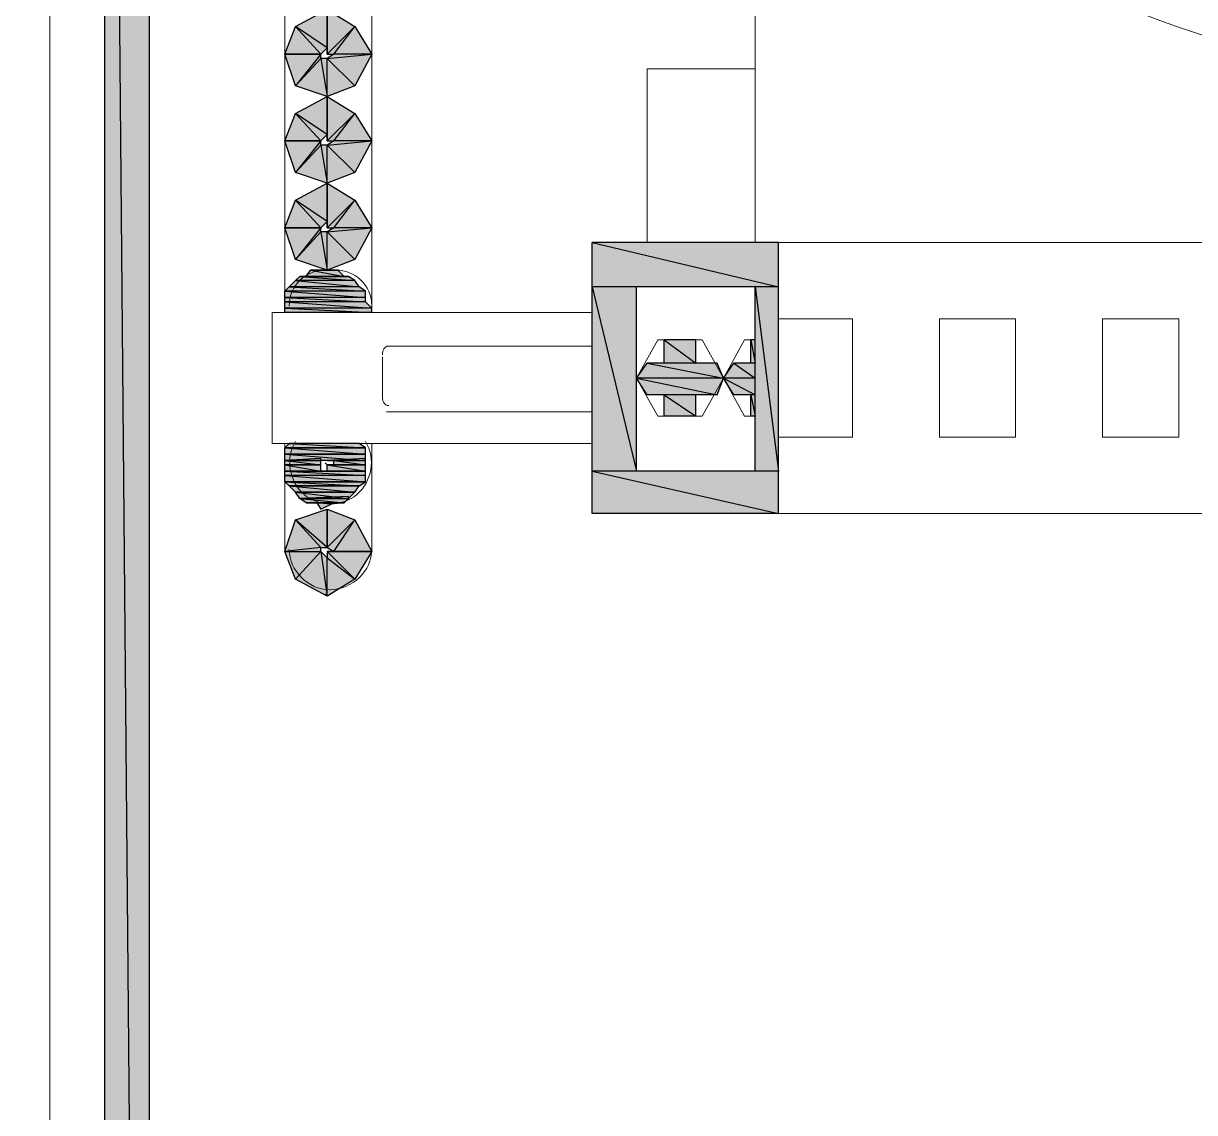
# Model space of a CAD drawing. Header units: millimetres. Extents: x 40 to 176, y -32 to 59.
# Drawn here: x 108.191 to 108.963, y -4.498 to -3.779 of the extents above; entities that cross this region are included whole.
import ezdxf

# ---------------------------------------------------------------- set-up
doc = ezdxf.new("R2010")
doc.units = ezdxf.units.MM
doc.layers.add('15 - Quadro de medição', color=6, linetype='Continuous')

msp = doc.modelspace()

# ---------------------------------------------------------------- hatches: boundary and pattern name
at = {"layer": '15 - Quadro de medição', "true_color": 0x000007}
h = msp.add_hatch(color=7, dxfattribs=at)
h.paths.add_polyline_path([(108.27389, -2.68359), (108.24455, -2.68359), (108.27389, -6.02603)])
h.paths.add_polyline_path([(108.24455, -2.68359), (108.27389, -6.02603), (108.24455, -6.02603)])
h = msp.add_hatch(color=7, dxfattribs=at)
h.paths.add_polyline_path([(108.27389, -2.68359), (108.24455, -2.68359), (108.27389, -6.02603)])
h.paths.add_polyline_path([(108.24455, -2.68359), (108.27389, -6.02603), (108.24455, -6.02603)])
h = msp.add_hatch(color=7, dxfattribs=at)
h.paths.add_polyline_path([(108.42055, -3.7996), (108.3954, -3.7996), (108.40937, -3.78144)])
h.paths.add_polyline_path([(108.3954, -3.7996), (108.40937, -3.78144), (108.39121, -3.7996)])
h.paths.add_polyline_path([(108.40937, -3.78144), (108.39121, -3.7996), (108.39121, -3.77026)])
h.paths.add_polyline_path([(108.39121, -3.7996), (108.39121, -3.77026), (108.39121, -3.79541)])
h.paths.add_polyline_path([(108.39121, -3.77026), (108.39121, -3.79541), (108.37026, -3.78144)])
h.paths.add_polyline_path([(108.39121, -3.79541), (108.37026, -3.78144), (108.38702, -3.7996)])
h.paths.add_polyline_path([(108.37026, -3.78144), (108.38702, -3.7996), (108.36328, -3.7996)])
h = msp.add_hatch(color=7, dxfattribs=at)
h.paths.add_polyline_path([(108.36328, -3.7996), (108.38702, -3.7996), (108.37026, -3.82055)])
h.paths.add_polyline_path([(108.38702, -3.7996), (108.37026, -3.82055), (108.38702, -3.80239)])
h.paths.add_polyline_path([(108.37026, -3.82055), (108.38702, -3.80239), (108.39121, -3.82753)])
h.paths.add_polyline_path([(108.38702, -3.80239), (108.39121, -3.82753), (108.39121, -3.80239)])
h.paths.add_polyline_path([(108.39121, -3.82753), (108.39121, -3.80239), (108.40937, -3.82055)])
h = msp.add_hatch(color=7, dxfattribs=at)
h.paths.add_polyline_path([(108.40937, -3.82055), (108.39121, -3.80239), (108.42055, -3.7996)])
h.paths.add_polyline_path([(108.39121, -3.80239), (108.42055, -3.7996), (108.3954, -3.7996)])
h = msp.add_hatch(color=7, dxfattribs=at)
h.paths.add_polyline_path([(108.42055, -3.85686), (108.3954, -3.85686), (108.40937, -3.8387)])
h.paths.add_polyline_path([(108.3954, -3.85686), (108.40937, -3.8387), (108.39121, -3.85686)])
h.paths.add_polyline_path([(108.40937, -3.8387), (108.39121, -3.85686), (108.39121, -3.82753)])
h.paths.add_polyline_path([(108.39121, -3.85686), (108.39121, -3.82753), (108.39121, -3.85267)])
h.paths.add_polyline_path([(108.39121, -3.82753), (108.39121, -3.85267), (108.37026, -3.8387)])
h.paths.add_polyline_path([(108.39121, -3.85267), (108.37026, -3.8387), (108.38702, -3.85686)])
h.paths.add_polyline_path([(108.37026, -3.8387), (108.38702, -3.85686), (108.36328, -3.85686)])
h = msp.add_hatch(color=7, dxfattribs=at)
h.paths.add_polyline_path([(108.36328, -3.85686), (108.38702, -3.85686), (108.37026, -3.87781)])
h.paths.add_polyline_path([(108.38702, -3.85686), (108.37026, -3.87781), (108.38702, -3.85966)])
h.paths.add_polyline_path([(108.37026, -3.87781), (108.38702, -3.85966), (108.39121, -3.8848)])
h.paths.add_polyline_path([(108.38702, -3.85966), (108.39121, -3.8848), (108.39121, -3.85966)])
h.paths.add_polyline_path([(108.39121, -3.8848), (108.39121, -3.85966), (108.40937, -3.87781)])
h = msp.add_hatch(color=7, dxfattribs=at)
h.paths.add_polyline_path([(108.40937, -3.87781), (108.39121, -3.85966), (108.42055, -3.85686)])
h.paths.add_polyline_path([(108.39121, -3.85966), (108.42055, -3.85686), (108.3954, -3.85686)])
h = msp.add_hatch(color=7, dxfattribs=at)
h.paths.add_polyline_path([(108.42055, -3.91413), (108.3954, -3.91413), (108.40937, -3.89597)])
h.paths.add_polyline_path([(108.3954, -3.91413), (108.40937, -3.89597), (108.39121, -3.91413)])
h.paths.add_polyline_path([(108.40937, -3.89597), (108.39121, -3.91413), (108.39121, -3.8848)])
h.paths.add_polyline_path([(108.39121, -3.91413), (108.39121, -3.8848), (108.39121, -3.90994)])
h.paths.add_polyline_path([(108.39121, -3.8848), (108.39121, -3.90994), (108.37026, -3.89597)])
h.paths.add_polyline_path([(108.39121, -3.90994), (108.37026, -3.89597), (108.38702, -3.91413)])
h.paths.add_polyline_path([(108.37026, -3.89597), (108.38702, -3.91413), (108.36328, -3.91413)])
h = msp.add_hatch(color=7, dxfattribs=at)
h.paths.add_polyline_path([(108.36328, -3.91413), (108.38702, -3.91413), (108.37026, -3.93508)])
h.paths.add_polyline_path([(108.38702, -3.91413), (108.37026, -3.93508), (108.38702, -3.91692)])
h.paths.add_polyline_path([(108.37026, -3.93508), (108.38702, -3.91692), (108.39121, -3.94206)])
h.paths.add_polyline_path([(108.38702, -3.91692), (108.39121, -3.94206), (108.39121, -3.91692)])
h.paths.add_polyline_path([(108.39121, -3.94206), (108.39121, -3.91692), (108.40937, -3.93508)])
h = msp.add_hatch(color=7, dxfattribs=at)
h.paths.add_polyline_path([(108.40937, -3.93508), (108.39121, -3.91692), (108.42055, -3.91413)])
h.paths.add_polyline_path([(108.39121, -3.91692), (108.42055, -3.91413), (108.3954, -3.91413)])
h = msp.add_hatch(color=7, dxfattribs=at)
h.paths.add_polyline_path([(108.68872, -3.92391), (108.56581, -3.92391), (108.68872, -3.95324)])
h.paths.add_polyline_path([(108.56581, -3.92391), (108.68872, -3.95324), (108.56581, -3.95324)])
h = msp.add_hatch(color=7, dxfattribs=at)
h.paths.add_polyline_path([(108.40518, -3.94626), (108.37306, -3.94626), (108.40937, -3.94905)])
h.paths.add_polyline_path([(108.37306, -3.94626), (108.40937, -3.94905), (108.37026, -3.94905)])
h = msp.add_hatch(color=7, dxfattribs=at)
h.paths.add_polyline_path([(108.3982, -3.94206), (108.38004, -3.94206), (108.40239, -3.94626)])
h.paths.add_polyline_path([(108.38004, -3.94206), (108.40239, -3.94626), (108.37725, -3.94626)])
h = msp.add_hatch(color=7, dxfattribs=at)
h.paths.add_polyline_path([(108.41217, -3.95324), (108.36607, -3.95324), (108.41636, -3.95603)])
h.paths.add_polyline_path([(108.36607, -3.95324), (108.41636, -3.95603), (108.36328, -3.95603)])
h = msp.add_hatch(color=7, dxfattribs=at)
h.paths.add_polyline_path([(108.40937, -3.94905), (108.37026, -3.94905), (108.41217, -3.95324)])
h.paths.add_polyline_path([(108.37026, -3.94905), (108.41217, -3.95324), (108.36607, -3.95324)])
h = msp.add_hatch(color=7, dxfattribs=at)
h.paths.add_polyline_path([(108.59514, -3.95324), (108.56581, -3.95324), (108.59514, -4.07476)])
h.paths.add_polyline_path([(108.56581, -3.95324), (108.59514, -4.07476), (108.56581, -4.07476)])
h = msp.add_hatch(color=7, dxfattribs=at)
h.paths.add_polyline_path([(108.68872, -3.95324), (108.67336, -3.95324), (108.68872, -4.07476)])
h.paths.add_polyline_path([(108.67336, -3.95324), (108.68872, -4.07476), (108.67336, -4.07476)])
h = msp.add_hatch(color=7, dxfattribs=at)
h.paths.add_polyline_path([(108.41636, -3.95603), (108.36328, -3.95603), (108.41636, -3.96022)])
h.paths.add_polyline_path([(108.36328, -3.95603), (108.41636, -3.96022), (108.36328, -3.96022)])
h = msp.add_hatch(color=7, dxfattribs=at)
h.paths.add_polyline_path([(108.41636, -3.96022), (108.36328, -3.96022), (108.41636, -3.96302)])
h.paths.add_polyline_path([(108.36328, -3.96022), (108.41636, -3.96302), (108.36328, -3.96302)])
h = msp.add_hatch(color=7, dxfattribs=at)
h.paths.add_polyline_path([(108.41636, -3.96302), (108.36328, -3.96302), (108.42055, -3.96721)])
h.paths.add_polyline_path([(108.36328, -3.96302), (108.42055, -3.96721), (108.36328, -3.96721)])
h = msp.add_hatch(color=7, dxfattribs=at)
h.paths.add_polyline_path([(108.42055, -3.96721), (108.36328, -3.96721), (108.42055, -3.97)])
h.paths.add_polyline_path([(108.36328, -3.96721), (108.42055, -3.97), (108.36328, -3.97)])
h = msp.add_hatch(color=7, dxfattribs=at)
h.paths.add_polyline_path([(108.63425, -3.98816), (108.6133, -3.98816), (108.63425, -4.00352)])
h.paths.add_polyline_path([(108.6133, -3.98816), (108.63425, -4.00352), (108.6133, -4.00352)])
h = msp.add_hatch(color=7, dxfattribs=at)
h.paths.add_polyline_path([(108.67336, -3.98816), (108.67057, -3.98816), (108.67336, -4.00352)])
h.paths.add_polyline_path([(108.67057, -3.98816), (108.67336, -4.00352), (108.67057, -4.00352)])
h = msp.add_hatch(color=7, dxfattribs=at)
h.paths.add_polyline_path([(108.64822, -4.00352), (108.60212, -4.00352), (108.65241, -4.0133)])
h.paths.add_polyline_path([(108.60212, -4.00352), (108.65241, -4.0133), (108.59514, -4.0133)])
h = msp.add_hatch(color=7, dxfattribs=at)
h.paths.add_polyline_path([(108.67336, -4.00352), (108.65939, -4.00352), (108.67336, -4.0133)])
h.paths.add_polyline_path([(108.65939, -4.00352), (108.67336, -4.0133), (108.65241, -4.0133)])
h = msp.add_hatch(color=7, dxfattribs=at)
h.paths.add_polyline_path([(108.65241, -4.0133), (108.59514, -4.0133), (108.64822, -4.02447)])
h.paths.add_polyline_path([(108.59514, -4.0133), (108.64822, -4.02447), (108.60212, -4.02447)])
h = msp.add_hatch(color=7, dxfattribs=at)
h.paths.add_polyline_path([(108.67336, -4.0133), (108.65241, -4.0133), (108.67336, -4.02447)])
h.paths.add_polyline_path([(108.65241, -4.0133), (108.67336, -4.02447), (108.65939, -4.02447)])
h = msp.add_hatch(color=7, dxfattribs=at)
h.paths.add_polyline_path([(108.63425, -4.02447), (108.6133, -4.02447), (108.63425, -4.03844)])
h.paths.add_polyline_path([(108.6133, -4.02447), (108.63425, -4.03844), (108.6133, -4.03844)])
h = msp.add_hatch(color=7, dxfattribs=at)
h.paths.add_polyline_path([(108.67336, -4.02447), (108.67057, -4.02447), (108.67336, -4.03844)])
h.paths.add_polyline_path([(108.67057, -4.02447), (108.67336, -4.03844), (108.67057, -4.03844)])
h = msp.add_hatch(color=7, dxfattribs=at)
h.paths.add_polyline_path([(108.41217, -4.0566), (108.36607, -4.0566), (108.41636, -4.05939)])
h.paths.add_polyline_path([(108.36607, -4.0566), (108.41636, -4.05939), (108.36328, -4.05939)])
h.paths.add_polyline_path([(108.41636, -4.05939), (108.36328, -4.05939)])
h.paths.add_polyline_path([(108.36328, -4.05939), (108.41636, -4.05939)])
h = msp.add_hatch(color=7, dxfattribs=at)
h.paths.add_polyline_path([(108.41636, -4.05939), (108.36328, -4.05939), (108.41636, -4.06358)])
h.paths.add_polyline_path([(108.36328, -4.05939), (108.41636, -4.06358), (108.36328, -4.06358)])
h.paths.add_polyline_path([(108.41636, -4.06358), (108.36328, -4.06358)])
h.paths.add_polyline_path([(108.36328, -4.06358), (108.41636, -4.06358)])
h = msp.add_hatch(color=7, dxfattribs=at)
h.paths.add_polyline_path([(108.41636, -4.06358), (108.36328, -4.06358), (108.41636, -4.06777)])
h.paths.add_polyline_path([(108.36328, -4.06358), (108.41636, -4.06777), (108.36328, -4.06777)])
h = msp.add_hatch(color=7, dxfattribs=at)
h.paths.add_polyline_path([(108.36328, -4.06777), (108.38702, -4.06777), (108.38702, -4.06638)])
h.paths.add_polyline_path([(108.38702, -4.06777), (108.38702, -4.06638), (108.36328, -4.06777)])
h = msp.add_hatch(color=7, dxfattribs=at)
h.paths.add_polyline_path([(108.36328, -4.06777), (108.38702, -4.06777), (108.38702, -4.06638)])
h.paths.add_polyline_path([(108.38702, -4.06777), (108.38702, -4.06638), (108.36328, -4.06777)])
h = msp.add_hatch(color=7, dxfattribs=at)
h.paths.add_polyline_path([(108.36328, -4.06777), (108.38702, -4.06777), (108.38702, -4.06638)])
h.paths.add_polyline_path([(108.38702, -4.06777), (108.38702, -4.06638), (108.36328, -4.06777)])
h = msp.add_hatch(color=7, dxfattribs=at)
h.paths.add_polyline_path([(108.36328, -4.06777), (108.38702, -4.06777), (108.38702, -4.06638)])
h.paths.add_polyline_path([(108.38702, -4.06777), (108.38702, -4.06638), (108.36328, -4.06777)])
h = msp.add_hatch(color=7, dxfattribs=at)
h.paths.add_polyline_path([(108.36328, -4.06777), (108.38702, -4.06777), (108.38702, -4.06638)])
h.paths.add_polyline_path([(108.38702, -4.06777), (108.38702, -4.06638), (108.36328, -4.06777)])
h = msp.add_hatch(color=7, dxfattribs=at)
h.paths.add_polyline_path([(108.36328, -4.06777), (108.38702, -4.06777), (108.38702, -4.06638)])
h.paths.add_polyline_path([(108.38702, -4.06777), (108.38702, -4.06638), (108.36328, -4.06777)])
h.paths.add_polyline_path([(108.38702, -4.06777), (108.36328, -4.06777)])
h.paths.add_polyline_path([(108.36328, -4.06777), (108.38702, -4.06777), (108.38702, -4.06638)])
h = msp.add_hatch(color=7, dxfattribs=at)
h.paths.add_polyline_path([(108.36328, -4.06777), (108.38702, -4.06777), (108.38702, -4.06638)])
h.paths.add_polyline_path([(108.38702, -4.06777), (108.38702, -4.06638), (108.36328, -4.06777)])
h = msp.add_hatch(color=7, dxfattribs=at)
h.paths.add_polyline_path([(108.38702, -4.06777), (108.36328, -4.06777), (108.38702, -4.07057)])
h.paths.add_polyline_path([(108.36328, -4.06777), (108.38702, -4.07057), (108.36328, -4.07057)])
h = msp.add_hatch(color=7, dxfattribs=at)
h.paths.add_polyline_path([(108.38702, -4.07057), (108.36328, -4.07057), (108.38702, -4.07476)])
h.paths.add_polyline_path([(108.36328, -4.07057), (108.38702, -4.07476), (108.36328, -4.07476)])
h = msp.add_hatch(color=7, dxfattribs=at)
h.paths.add_polyline_path([(108.39121, -4.06777), (108.41636, -4.06777), (108.41636, -4.06638)])
h.paths.add_polyline_path([(108.41636, -4.06777), (108.41636, -4.06638), (108.39121, -4.06777)])
h = msp.add_hatch(color=7, dxfattribs=at)
h.paths.add_polyline_path([(108.39121, -4.06777), (108.41636, -4.06777), (108.41636, -4.06638)])
h.paths.add_polyline_path([(108.41636, -4.06777), (108.41636, -4.06638), (108.39121, -4.06777)])
h = msp.add_hatch(color=7, dxfattribs=at)
h.paths.add_polyline_path([(108.39121, -4.06777), (108.41636, -4.06777), (108.41636, -4.06638)])
h.paths.add_polyline_path([(108.41636, -4.06777), (108.41636, -4.06638), (108.39121, -4.06777)])
h = msp.add_hatch(color=7, dxfattribs=at)
h.paths.add_polyline_path([(108.39121, -4.06777), (108.41636, -4.06777), (108.41636, -4.06638)])
h.paths.add_polyline_path([(108.41636, -4.06777), (108.41636, -4.06638), (108.39121, -4.06777)])
h = msp.add_hatch(color=7, dxfattribs=at)
h.paths.add_polyline_path([(108.39121, -4.06777), (108.41636, -4.06777), (108.41636, -4.06638)])
h.paths.add_polyline_path([(108.41636, -4.06777), (108.41636, -4.06638), (108.39121, -4.06777)])
h = msp.add_hatch(color=7, dxfattribs=at)
h.paths.add_polyline_path([(108.39121, -4.06777), (108.41636, -4.06777), (108.41636, -4.06638)])
h.paths.add_polyline_path([(108.41636, -4.06777), (108.41636, -4.06638), (108.39121, -4.06777)])
h = msp.add_hatch(color=7, dxfattribs=at)
h.paths.add_polyline_path([(108.41636, -4.07057), (108.39121, -4.07057), (108.41636, -4.07476)])
h.paths.add_polyline_path([(108.39121, -4.07057), (108.41636, -4.07476), (108.39121, -4.07476)])
h = msp.add_hatch(color=7, dxfattribs=at)
h.paths.add_polyline_path([(108.41636, -4.06777), (108.3954, -4.06777), (108.41636, -4.07057)])
h.paths.add_polyline_path([(108.3954, -4.06777), (108.41636, -4.07057), (108.3954, -4.07057)])
h = msp.add_hatch(color=7, dxfattribs=at)
h.paths.add_polyline_path([(108.41636, -4.07476), (108.36328, -4.07476), (108.41636, -4.07755)])
h.paths.add_polyline_path([(108.36328, -4.07476), (108.41636, -4.07755), (108.36328, -4.07755)])
h = msp.add_hatch(color=7, dxfattribs=at)
h.paths.add_polyline_path([(108.41636, -4.07755), (108.36328, -4.07755), (108.41636, -4.08174)])
h.paths.add_polyline_path([(108.36328, -4.07755), (108.41636, -4.08174), (108.36328, -4.08174)])
h.paths.add_polyline_path([(108.41636, -4.08174), (108.36328, -4.08174)])
h.paths.add_polyline_path([(108.36328, -4.08174), (108.41636, -4.08174)])
h = msp.add_hatch(color=7, dxfattribs=at)
h.paths.add_polyline_path([(108.68872, -4.07476), (108.56581, -4.07476), (108.68872, -4.10269)])
h.paths.add_polyline_path([(108.56581, -4.07476), (108.68872, -4.10269), (108.56581, -4.10269)])
h = msp.add_hatch(color=7, dxfattribs=at)
h.paths.add_polyline_path([(108.41636, -4.08174), (108.36328, -4.08174), (108.41217, -4.08453)])
h.paths.add_polyline_path([(108.36328, -4.08174), (108.41217, -4.08453), (108.36607, -4.08453)])
h.paths.add_polyline_path([(108.41217, -4.08453), (108.36607, -4.08453)])
h.paths.add_polyline_path([(108.36607, -4.08453), (108.41217, -4.08453)])
h = msp.add_hatch(color=7, dxfattribs=at)
h.paths.add_polyline_path([(108.41217, -4.08453), (108.36607, -4.08453), (108.40937, -4.08872)])
h.paths.add_polyline_path([(108.36607, -4.08453), (108.40937, -4.08872), (108.37026, -4.08872)])
h.paths.add_polyline_path([(108.40937, -4.08872), (108.37026, -4.08872)])
h.paths.add_polyline_path([(108.37026, -4.08872), (108.40937, -4.08872)])
h = msp.add_hatch(color=7, dxfattribs=at)
h.paths.add_polyline_path([(108.40937, -4.08872), (108.37026, -4.08872), (108.40518, -4.09291)])
h.paths.add_polyline_path([(108.37026, -4.08872), (108.40518, -4.09291), (108.37306, -4.09291)])
h.paths.add_polyline_path([(108.40518, -4.09291), (108.37306, -4.09291)])
h.paths.add_polyline_path([(108.37306, -4.09291), (108.40518, -4.09291), (108.40518, -4.09152)])
h = msp.add_hatch(color=7, dxfattribs=at)
h.paths.add_polyline_path([(108.40518, -4.09291), (108.37306, -4.09291), (108.40239, -4.09571)])
h.paths.add_polyline_path([(108.37306, -4.09291), (108.40239, -4.09571), (108.37725, -4.09571)])
h = msp.add_hatch(color=7, dxfattribs=at)
h.paths.add_polyline_path([(108.39121, -4.0999), (108.39121, -4.12504), (108.37026, -4.10688)])
h.paths.add_polyline_path([(108.39121, -4.12504), (108.37026, -4.10688), (108.38702, -4.12504)])
h.paths.add_polyline_path([(108.37026, -4.10688), (108.38702, -4.12504), (108.36328, -4.12783)])
h.paths.add_polyline_path([(108.38702, -4.12504), (108.36328, -4.12783), (108.38702, -4.12783)])
h.paths.add_polyline_path([(108.36328, -4.12783), (108.38702, -4.12783), (108.37026, -4.14599)])
h = msp.add_hatch(color=7, dxfattribs=at)
h.paths.add_polyline_path([(108.3982, -4.09571), (108.38004, -4.09571), (108.3954, -4.09571)])
h.paths.add_polyline_path([(108.38004, -4.09571), (108.3954, -4.09571), (108.38423, -4.09571)])
h.paths.add_polyline_path([(108.3954, -4.09571), (108.38423, -4.09571), (108.38702, -4.0999)])
h = msp.add_hatch(color=7, dxfattribs=at)
h.paths.add_polyline_path([(108.38423, -4.09571), (108.3954, -4.09571), (108.39401, -4.09571)])
h.paths.add_polyline_path([(108.3954, -4.09571), (108.39401, -4.09571), (108.38423, -4.09571)])
h = msp.add_hatch(color=7, dxfattribs=at)
h.paths.add_polyline_path([(108.42055, -4.12783), (108.3954, -4.12783), (108.40937, -4.10688)])
h.paths.add_polyline_path([(108.3954, -4.12783), (108.40937, -4.10688), (108.39121, -4.12504)])
h.paths.add_polyline_path([(108.40937, -4.10688), (108.39121, -4.12504), (108.39121, -4.0999)])
h = msp.add_hatch(color=7, dxfattribs=at)
h.paths.add_polyline_path([(108.37026, -4.14599), (108.38702, -4.12783), (108.39121, -4.15717)])
h.paths.add_polyline_path([(108.38702, -4.12783), (108.39121, -4.15717), (108.39121, -4.13202)])
h.paths.add_polyline_path([(108.39121, -4.15717), (108.39121, -4.13202), (108.40937, -4.14599)])
h.paths.add_polyline_path([(108.39121, -4.13202), (108.40937, -4.14599), (108.39121, -4.12783)])
h.paths.add_polyline_path([(108.40937, -4.14599), (108.39121, -4.12783), (108.42055, -4.12783)])
h.paths.add_polyline_path([(108.39121, -4.12783), (108.42055, -4.12783), (108.3954, -4.12783)])

# ---------------------------------------------------------------- linework, layer by layer
at = {"layer": '15 - Quadro de medição', "color": 7, "linetype": 'Continuous', "lineweight": 20, "true_color": 0x000007}
for points in [[(106.35334, -2.31903), (108.20824, -2.31903), (108.20824, -6.02603), (106.35334, -6.02603)], [(108.20824, -2.31903), (110.06174, -2.31903), (110.06174, -6.02603), (108.20824, -6.02603)], [(109.13569, -3.92391), (109.70696, -3.92391), (109.70696, -4.10269), (108.56581, -4.10269), (108.56581, -3.92391)], [(108.68872, -4.05241), (108.73761, -4.05241), (108.73761, -3.97419), (108.68872, -3.97419)], [(108.79488, -4.05241), (108.84516, -4.05241), (108.84516, -3.97419), (108.79488, -3.97419)], [(108.90243, -4.05241), (108.95271, -4.05241), (108.95271, -3.97419), (108.90243, -3.97419)], [(108.60911, -3.98816), (108.59514, -4.0133), (108.60911, -4.03844), (108.63844, -4.03844), (108.65241, -4.0133), (108.63844, -3.98816)]]:
    msp.add_lwpolyline(points, close=True, dxfattribs=at)
for points in [[(108.27389, -6.02603), (108.27389, -2.46848), (108.27389, -2.46848)], [(108.20824, -2.5481), (108.20824, -6.02603), (106.35334, -6.02603), (106.35334, -2.5481)], [(110.06174, -2.5481), (110.06174, -6.02603), (108.20824, -6.02603), (108.20824, -2.5481)], [(108.24455, -2.68359), (108.24455, -6.02603), (108.27389, -6.02603), (108.23059, -6.02603)], [(108.27389, -6.02603), (108.24455, -6.02603), (108.24455, -2.68359)], [(108.36328, -3.97), (108.36328, -3.06211), (108.36328, -3.06211)], [(108.42055, -3.06211), (108.42055, -3.97), (108.42055, -3.97)], [(108.67336, -3.92391), (108.67336, -3.57751), (108.67336, -3.57751)], [(108.60212, -3.92391), (108.60212, -3.80937), (108.67336, -3.80937)], [(108.68872, -3.92391), (108.68872, -4.10269), (108.68872, -4.10269)], [(108.3954, -3.94206), (108.39121, -3.94206), (108.38702, -3.94206)], [(108.67336, -3.95324), (108.59514, -3.95324), (108.59514, -4.07476), (108.67336, -4.07476)], [(108.67336, -3.95324), (108.67336, -4.07476), (108.67336, -4.07476)], [(108.56581, -3.97), (108.3549, -3.97), (108.3549, -4.0566), (108.56581, -4.0566)], [(108.3549, -3.97), (108.45966, -3.97), (108.45966, -3.97)], [(108.36328, -3.96721), (108.36328, -3.97), (108.36328, -3.97)], [(108.42055, -3.97), (108.42055, -3.96721), (108.42055, -3.96721)], [(108.43032, -3.99235), (108.56581, -3.99235), (108.56581, -3.99235)], [(108.6133, -3.98816), (108.6133, -4.00352), (108.6133, -4.00352)], [(108.63425, -3.98816), (108.63425, -4.00352), (108.63425, -4.00352)], [(108.67336, -3.98816), (108.66638, -3.98816), (108.65241, -4.0133), (108.66638, -4.03844), (108.67336, -4.03844)], [(108.66638, -3.98816), (108.67057, -3.98816), (108.67057, -4.00352)], [(108.42753, -4.02727), (108.42753, -3.99933), (108.42753, -3.99933)], [(108.60212, -4.00352), (108.6133, -4.00352), (108.6133, -4.00352)], [(108.63425, -4.00352), (108.64822, -4.00352), (108.64822, -4.00352)], [(108.65939, -4.00352), (108.67057, -4.00352), (108.67057, -4.00352)], [(108.60212, -4.02447), (108.6133, -4.02447), (108.6133, -4.02447)], [(108.6133, -4.02447), (108.6133, -4.03844), (108.6133, -4.03844)], [(108.63425, -4.02447), (108.63425, -4.03844), (108.63425, -4.03844)], [(108.63425, -4.02447), (108.64822, -4.02447), (108.64822, -4.02447)], [(108.65939, -4.02447), (108.67057, -4.02447), (108.67057, -4.02447)], [(108.67057, -4.02447), (108.67057, -4.03844), (108.67057, -4.03844)], [(108.56581, -4.03565), (108.43032, -4.03565), (108.43032, -4.03565)], [(108.36328, -4.12783), (108.36328, -4.0566), (108.36328, -4.0566)], [(108.42055, -4.0566), (108.42055, -4.12783), (108.42055, -4.12783)], [(108.39121, -4.07057), (108.38982, -4.06917), (108.38982, -4.06917)], [(108.39121, -4.15717), (108.38982, -4.15577), (108.38982, -4.15577)]]:
    msp.add_lwpolyline(points, dxfattribs=at)
at = {"layer": '15 - Quadro de medição', "color": 7, "linetype": 'Continuous', "lineweight": -2, "true_color": 0x000007}
for points in [[(108.27389, -2.68359), (108.24455, -2.68359), (108.27389, -6.02603)], [(108.24455, -2.68359), (108.27389, -6.02603), (108.24455, -6.02603)], [(108.27389, -2.68359), (108.24455, -2.68359), (108.27389, -6.02603)], [(108.24455, -2.68359), (108.27389, -6.02603), (108.24455, -6.02603)], [(108.39121, -3.77026), (108.39121, -3.79541), (108.37026, -3.78144)], [(108.40937, -3.78144), (108.39121, -3.7996), (108.39121, -3.77026)], [(108.39121, -3.7996), (108.39121, -3.77026), (108.39121, -3.79541)], [(108.37026, -3.78144), (108.38702, -3.7996), (108.36328, -3.7996)], [(108.39121, -3.79541), (108.37026, -3.78144), (108.38702, -3.7996)], [(108.3954, -3.7996), (108.40937, -3.78144), (108.39121, -3.7996)], [(108.42055, -3.7996), (108.3954, -3.7996), (108.40937, -3.78144)], [(108.36328, -3.7996), (108.38702, -3.7996), (108.37026, -3.82055)], [(108.38702, -3.7996), (108.37026, -3.82055), (108.38702, -3.80239)], [(108.40937, -3.82055), (108.39121, -3.80239), (108.42055, -3.7996)], [(108.39121, -3.80239), (108.42055, -3.7996), (108.3954, -3.7996)], [(108.37026, -3.82055), (108.38702, -3.80239), (108.39121, -3.82753)], [(108.38702, -3.80239), (108.39121, -3.82753), (108.39121, -3.80239)], [(108.39121, -3.82753), (108.39121, -3.80239), (108.40937, -3.82055)], [(108.39121, -3.82753), (108.39121, -3.85267), (108.37026, -3.8387)], [(108.40937, -3.8387), (108.39121, -3.85686), (108.39121, -3.82753)], [(108.39121, -3.85686), (108.39121, -3.82753), (108.39121, -3.85267)], [(108.37026, -3.8387), (108.38702, -3.85686), (108.36328, -3.85686)], [(108.39121, -3.85267), (108.37026, -3.8387), (108.38702, -3.85686)], [(108.3954, -3.85686), (108.40937, -3.8387), (108.39121, -3.85686)], [(108.42055, -3.85686), (108.3954, -3.85686), (108.40937, -3.8387)], [(108.36328, -3.85686), (108.38702, -3.85686), (108.37026, -3.87781)], [(108.38702, -3.85686), (108.37026, -3.87781), (108.38702, -3.85966)], [(108.37026, -3.87781), (108.38702, -3.85966), (108.39121, -3.8848)], [(108.38702, -3.85966), (108.39121, -3.8848), (108.39121, -3.85966)], [(108.40937, -3.87781), (108.39121, -3.85966), (108.42055, -3.85686)], [(108.39121, -3.85966), (108.42055, -3.85686), (108.3954, -3.85686)], [(108.39121, -3.8848), (108.39121, -3.85966), (108.40937, -3.87781)], [(108.39121, -3.8848), (108.39121, -3.90994), (108.37026, -3.89597)], [(108.40937, -3.89597), (108.39121, -3.91413), (108.39121, -3.8848)], [(108.39121, -3.91413), (108.39121, -3.8848), (108.39121, -3.90994)], [(108.37026, -3.89597), (108.38702, -3.91413), (108.36328, -3.91413)], [(108.39121, -3.90994), (108.37026, -3.89597), (108.38702, -3.91413)], [(108.3954, -3.91413), (108.40937, -3.89597), (108.39121, -3.91413)], [(108.42055, -3.91413), (108.3954, -3.91413), (108.40937, -3.89597)], [(108.36328, -3.91413), (108.38702, -3.91413), (108.37026, -3.93508)], [(108.38702, -3.91413), (108.37026, -3.93508), (108.38702, -3.91692)], [(108.40937, -3.93508), (108.39121, -3.91692), (108.42055, -3.91413)], [(108.39121, -3.91692), (108.42055, -3.91413), (108.3954, -3.91413)], [(108.37026, -3.93508), (108.38702, -3.91692), (108.39121, -3.94206)], [(108.38702, -3.91692), (108.39121, -3.94206), (108.39121, -3.91692)], [(108.39121, -3.94206), (108.39121, -3.91692), (108.40937, -3.93508)], [(108.68872, -3.92391), (108.56581, -3.92391), (108.68872, -3.95324)], [(108.56581, -3.92391), (108.68872, -3.95324), (108.56581, -3.95324)], [(108.37306, -3.94626), (108.40937, -3.94905), (108.37026, -3.94905)], [(108.37725, -3.94626), (108.40518, -3.94626), (108.37306, -3.94626)], [(108.40518, -3.94626), (108.37306, -3.94626), (108.40937, -3.94905)], [(108.38004, -3.94206), (108.40239, -3.94626), (108.37725, -3.94626)], [(108.40239, -3.94626), (108.37725, -3.94626), (108.40518, -3.94626)], [(108.38702, -3.94206), (108.3982, -3.94206), (108.38004, -3.94206)], [(108.3982, -3.94206), (108.38004, -3.94206), (108.40239, -3.94626)], [(108.3954, -3.94206), (108.38702, -3.94206), (108.3982, -3.94206)], [(108.36607, -3.95324), (108.41636, -3.95603), (108.36328, -3.95603)], [(108.37026, -3.94905), (108.41217, -3.95324), (108.36607, -3.95324)], [(108.41217, -3.95324), (108.36607, -3.95324), (108.41636, -3.95603)], [(108.40937, -3.94905), (108.37026, -3.94905), (108.41217, -3.95324)], [(108.59514, -3.95324), (108.56581, -3.95324), (108.59514, -4.07476)], [(108.56581, -3.95324), (108.59514, -4.07476), (108.56581, -4.07476)], [(108.68872, -3.95324), (108.67336, -3.95324), (108.68872, -4.07476)], [(108.67336, -3.95324), (108.68872, -4.07476), (108.67336, -4.07476)], [(108.41636, -3.95603), (108.36328, -3.95603), (108.41636, -3.96022)], [(108.36328, -3.95603), (108.41636, -3.96022), (108.36328, -3.96022)], [(108.41636, -3.96022), (108.36328, -3.96022), (108.41636, -3.96302)], [(108.36328, -3.96022), (108.41636, -3.96302), (108.36328, -3.96302)], [(108.41636, -3.96302), (108.36328, -3.96302), (108.42055, -3.96721)], [(108.36328, -3.96302), (108.42055, -3.96721), (108.36328, -3.96721)], [(108.42055, -3.96721), (108.36328, -3.96721), (108.42055, -3.97)], [(108.36328, -3.96721), (108.42055, -3.97), (108.36328, -3.97)], [(108.63425, -3.98816), (108.6133, -3.98816), (108.63425, -4.00352)], [(108.6133, -3.98816), (108.63425, -4.00352), (108.6133, -4.00352)], [(108.67336, -3.98816), (108.67057, -3.98816), (108.67336, -4.00352)], [(108.67057, -3.98816), (108.67336, -4.00352), (108.67057, -4.00352)], [(108.60212, -4.00352), (108.65241, -4.0133), (108.59514, -4.0133)], [(108.64822, -4.00352), (108.60212, -4.00352), (108.65241, -4.0133)], [(108.65939, -4.00352), (108.67336, -4.0133), (108.65241, -4.0133)], [(108.67336, -4.00352), (108.65939, -4.00352), (108.67336, -4.0133)], [(108.65241, -4.0133), (108.59514, -4.0133), (108.64822, -4.02447)], [(108.59514, -4.0133), (108.64822, -4.02447), (108.60212, -4.02447)], [(108.67336, -4.0133), (108.65241, -4.0133), (108.67336, -4.02447)], [(108.65241, -4.0133), (108.67336, -4.02447), (108.65939, -4.02447)], [(108.63425, -4.02447), (108.6133, -4.02447), (108.63425, -4.03844)], [(108.6133, -4.02447), (108.63425, -4.03844), (108.6133, -4.03844)], [(108.67336, -4.02447), (108.67057, -4.02447), (108.67336, -4.03844)], [(108.67057, -4.02447), (108.67336, -4.03844), (108.67057, -4.03844)], [(108.36607, -4.0566), (108.41636, -4.05939), (108.36328, -4.05939)], [(108.41636, -4.05939), (108.36328, -4.05939)], [(108.36328, -4.05939), (108.41636, -4.05939), (108.41636, -4.05939)], [(108.41636, -4.05939), (108.36328, -4.05939), (108.41636, -4.06358)], [(108.36328, -4.05939), (108.41636, -4.06358), (108.36328, -4.06358)], [(108.41217, -4.0566), (108.36607, -4.0566), (108.41636, -4.05939)], [(108.41636, -4.06358), (108.36328, -4.06358)], [(108.36328, -4.06358), (108.41636, -4.06358), (108.41636, -4.06358)], [(108.41636, -4.06358), (108.36328, -4.06358), (108.41636, -4.06777)], [(108.36328, -4.06358), (108.41636, -4.06777), (108.36328, -4.06777)], [(108.36328, -4.06777), (108.38702, -4.06777), (108.38702, -4.06638)], [(108.38702, -4.06777), (108.38702, -4.06638), (108.36328, -4.06777)], [(108.36328, -4.06777), (108.38702, -4.06777), (108.38702, -4.06638)], [(108.38702, -4.06777), (108.38702, -4.06638), (108.36328, -4.06777)], [(108.36328, -4.06777), (108.38702, -4.06777), (108.38702, -4.06638)], [(108.38702, -4.06777), (108.38702, -4.06638), (108.36328, -4.06777)], [(108.36328, -4.06777), (108.38702, -4.06777), (108.38702, -4.06638)], [(108.38702, -4.06777), (108.38702, -4.06638), (108.36328, -4.06777)], [(108.36328, -4.06777), (108.38702, -4.06777), (108.38702, -4.06638)], [(108.38702, -4.06777), (108.38702, -4.06638), (108.36328, -4.06777)], [(108.36328, -4.06777), (108.38702, -4.06777), (108.38702, -4.06638)], [(108.38702, -4.06777), (108.38702, -4.06638), (108.36328, -4.06777)], [(108.36328, -4.06777), (108.38702, -4.06777), (108.38702, -4.06638)], [(108.36328, -4.06777), (108.38702, -4.06777), (108.38702, -4.06638)], [(108.38702, -4.06777), (108.38702, -4.06638), (108.36328, -4.06777)], [(108.38702, -4.06777), (108.36328, -4.06777)], [(108.38702, -4.06777), (108.36328, -4.06777), (108.38702, -4.07057)], [(108.36328, -4.06777), (108.38702, -4.07057), (108.36328, -4.07057)], [(108.36328, -4.07057), (108.38702, -4.07057), (108.38702, -4.07057)], [(108.38702, -4.07057), (108.38702, -4.07057), (108.36328, -4.07057)], [(108.38702, -4.07057), (108.36328, -4.07057)], [(108.36328, -4.07057), (108.38702, -4.07057), (108.38702, -4.07057)], [(108.36328, -4.07057), (108.38702, -4.07057), (108.38702, -4.07057)], [(108.38702, -4.07057), (108.38702, -4.07057), (108.36328, -4.07057)], [(108.36328, -4.07057), (108.38702, -4.07057), (108.38702, -4.07057)], [(108.38702, -4.07057), (108.38702, -4.07057), (108.36328, -4.07057)], [(108.36328, -4.07057), (108.38702, -4.07057), (108.38702, -4.07057)], [(108.38702, -4.07057), (108.38702, -4.07057), (108.36328, -4.07057)], [(108.36328, -4.07057), (108.38702, -4.07057), (108.38702, -4.07057)], [(108.38702, -4.07057), (108.38702, -4.07057), (108.36328, -4.07057)], [(108.36328, -4.07057), (108.38702, -4.07057), (108.38702, -4.07057)], [(108.38702, -4.07057), (108.38702, -4.07057), (108.36328, -4.07057)], [(108.38702, -4.07057), (108.36328, -4.07057), (108.38702, -4.07476)], [(108.36328, -4.07057), (108.38702, -4.07476), (108.36328, -4.07476)], [(108.39121, -4.06777), (108.41636, -4.06777), (108.41636, -4.06638)], [(108.41636, -4.06777), (108.41636, -4.06638), (108.39121, -4.06777)], [(108.39121, -4.06777), (108.41636, -4.06777), (108.41636, -4.06638)], [(108.41636, -4.06777), (108.41636, -4.06638), (108.39121, -4.06777)], [(108.39121, -4.06777), (108.41636, -4.06777), (108.41636, -4.06638)], [(108.41636, -4.06777), (108.41636, -4.06638), (108.39121, -4.06777)], [(108.39121, -4.06777), (108.41636, -4.06777), (108.41636, -4.06638)], [(108.41636, -4.06777), (108.41636, -4.06638), (108.39121, -4.06777)], [(108.39121, -4.06777), (108.41636, -4.06777), (108.41636, -4.06638)], [(108.41636, -4.06777), (108.41636, -4.06638), (108.39121, -4.06777)], [(108.39121, -4.06777), (108.41636, -4.06777), (108.41636, -4.06638)], [(108.41636, -4.06777), (108.41636, -4.06638), (108.39121, -4.06777)], [(108.41636, -4.06777), (108.39121, -4.06777)], [(108.39121, -4.06777), (108.41636, -4.06777), (108.3954, -4.06777)], [(108.3954, -4.07057), (108.41636, -4.07057), (108.39121, -4.07057)], [(108.39121, -4.07057), (108.41636, -4.07057), (108.41636, -4.07057)], [(108.41636, -4.07057), (108.41636, -4.07057), (108.39121, -4.07057)], [(108.41636, -4.07057), (108.39121, -4.07057)], [(108.39121, -4.07057), (108.41636, -4.07057), (108.41636, -4.07057)], [(108.39121, -4.07057), (108.41636, -4.07057), (108.41636, -4.07057)], [(108.41636, -4.07057), (108.41636, -4.07057), (108.39121, -4.07057)], [(108.39121, -4.07057), (108.41636, -4.07057), (108.41636, -4.07057)], [(108.41636, -4.07057), (108.41636, -4.07057), (108.39121, -4.07057)], [(108.39121, -4.07057), (108.41636, -4.07057), (108.41636, -4.07057)], [(108.41636, -4.07057), (108.41636, -4.07057), (108.39121, -4.07057)], [(108.41636, -4.07057), (108.39121, -4.07057), (108.41636, -4.07476)], [(108.39121, -4.07057), (108.41636, -4.07476), (108.39121, -4.07476)], [(108.41636, -4.06777), (108.3954, -4.06777), (108.41636, -4.07057)], [(108.3954, -4.06777), (108.41636, -4.07057), (108.3954, -4.07057)], [(108.3954, -4.07057), (108.41636, -4.07057), (108.41636, -4.07057)], [(108.41636, -4.07057), (108.41636, -4.07057), (108.3954, -4.07057)], [(108.41636, -4.07057), (108.3954, -4.07057)], [(108.36328, -4.07476), (108.38702, -4.07476), (108.38702, -4.07476)], [(108.38702, -4.07476), (108.38702, -4.07476), (108.36328, -4.07476)], [(108.36328, -4.07476), (108.41636, -4.07476), (108.41636, -4.07476)], [(108.41636, -4.07476), (108.41636, -4.07476), (108.36328, -4.07476)], [(108.41636, -4.07476), (108.36328, -4.07476), (108.41636, -4.07755)], [(108.36328, -4.07476), (108.41636, -4.07755), (108.36328, -4.07755)], [(108.41636, -4.07755), (108.36328, -4.07755), (108.41636, -4.08174)], [(108.36328, -4.07755), (108.41636, -4.08174), (108.36328, -4.08174)], [(108.39121, -4.07476), (108.41636, -4.07476), (108.41636, -4.07476)], [(108.41636, -4.07476), (108.41636, -4.07476), (108.39121, -4.07476)], [(108.68872, -4.07476), (108.56581, -4.07476), (108.68872, -4.10269)], [(108.56581, -4.07476), (108.68872, -4.10269), (108.56581, -4.10269)], [(108.41636, -4.08174), (108.36328, -4.08174)], [(108.36328, -4.08174), (108.41636, -4.08174), (108.41636, -4.08174)], [(108.41636, -4.08174), (108.36328, -4.08174), (108.41217, -4.08453)], [(108.36328, -4.08174), (108.41217, -4.08453), (108.36607, -4.08453)], [(108.41217, -4.08453), (108.36607, -4.08453)], [(108.36607, -4.08453), (108.41217, -4.08453), (108.41217, -4.08453)], [(108.41217, -4.08453), (108.36607, -4.08453), (108.40937, -4.08872)], [(108.36607, -4.08453), (108.40937, -4.08872), (108.37026, -4.08872)], [(108.40937, -4.08872), (108.37026, -4.08872)], [(108.37026, -4.08872), (108.40937, -4.08872), (108.40937, -4.08872)], [(108.40937, -4.08872), (108.37026, -4.08872), (108.40518, -4.09291)], [(108.37026, -4.08872), (108.40518, -4.09291), (108.37306, -4.09291)], [(108.37306, -4.09291), (108.40518, -4.09291), (108.40518, -4.09152)], [(108.40518, -4.09291), (108.37306, -4.09291)], [(108.40518, -4.09291), (108.37306, -4.09291), (108.40239, -4.09571)], [(108.37306, -4.09291), (108.40239, -4.09571), (108.37725, -4.09571)], [(108.39121, -4.0999), (108.39121, -4.12504), (108.37026, -4.10688)], [(108.40239, -4.09571), (108.37725, -4.09571), (108.3982, -4.09571)], [(108.37725, -4.09571), (108.3982, -4.09571), (108.38004, -4.09571)], [(108.3982, -4.09571), (108.38004, -4.09571), (108.3954, -4.09571)], [(108.38004, -4.09571), (108.3954, -4.09571), (108.38423, -4.09571)], [(108.3954, -4.09571), (108.38423, -4.09571), (108.38702, -4.0999)], [(108.38423, -4.09571), (108.3954, -4.09571), (108.39401, -4.09571)], [(108.3954, -4.09571), (108.39401, -4.09571), (108.38423, -4.09571)], [(108.40937, -4.10688), (108.39121, -4.12504), (108.39121, -4.0999)], [(108.37026, -4.10688), (108.38702, -4.12504), (108.36328, -4.12783)], [(108.39121, -4.12504), (108.37026, -4.10688), (108.38702, -4.12504)], [(108.3954, -4.12783), (108.40937, -4.10688), (108.39121, -4.12504)], [(108.42055, -4.12783), (108.3954, -4.12783), (108.40937, -4.10688)], [(108.38702, -4.12504), (108.36328, -4.12783), (108.38702, -4.12783)], [(108.36328, -4.12783), (108.38702, -4.12783), (108.37026, -4.14599)], [(108.37026, -4.14599), (108.38702, -4.12783), (108.39121, -4.15717)], [(108.38702, -4.12783), (108.39121, -4.15717), (108.39121, -4.13202)], [(108.39121, -4.13202), (108.40937, -4.14599), (108.39121, -4.12783)], [(108.40937, -4.14599), (108.39121, -4.12783), (108.42055, -4.12783)], [(108.39121, -4.12783), (108.42055, -4.12783), (108.3954, -4.12783)], [(108.39121, -4.15717), (108.39121, -4.13202), (108.40937, -4.14599)]]:
    msp.add_lwpolyline(points, close=True, dxfattribs=at)
at = {"layer": '15 - Quadro de medição', "color": 7, "linetype": 'Continuous', "lineweight": 20, "true_color": 0x000007}
for points, knots in [([(108.87868, -2.73666), (108.64542, -2.85678), (108.52391, -3.12217), (108.58676, -3.37777), (108.58676, -3.37777), (108.64822, -3.63338), (108.87729, -3.81356), (109.13988, -3.81356), (109.13988, -3.81356), (109.40386, -3.81356), (109.63293, -3.63338), (109.69439, -3.37777), (109.69439, -3.37777), (109.75724, -3.12217), (109.63573, -2.85678), (109.40107, -2.73666)], [0, 0, 0, 0, 0.0625, 0.0625, 0.0625, 0.062501, 0.125, 0.125, 0.125, 0.125001, 0.1875, 0.1875, 0.1875, 0.187501, 1, 1, 1, 1]), ([(108.37026, -4.0552), (108.36328, -4.06638), (108.36607, -4.08174), (108.37585, -4.09012), (108.37585, -4.09012), (108.38563, -4.0985), (108.40099, -4.0985), (108.41077, -4.09012), (108.41077, -4.09012), (108.42055, -4.08174), (108.42334, -4.06638), (108.41636, -4.0552)], [0, 0, 0, 0, 0.083333, 0.083333, 0.083333, 0.083334, 0.166667, 0.166667, 0.166667, 0.166668, 1, 1, 1, 1])]:
    msp.add_open_spline(points, degree=3, knots=knots, dxfattribs=at)
for points in [[(108.38982, -3.94206), (108.37725, -3.94206), (108.36607, -3.95184), (108.36607, -3.96581)], [(108.42055, -3.96581), (108.42055, -3.95184), (108.40937, -3.94206), (108.3968, -3.94206)], [(108.43172, -3.99235), (108.42893, -3.99235), (108.42753, -3.99514), (108.42753, -3.99794)], [(108.42753, -4.02587), (108.42753, -4.02866), (108.42893, -4.03146), (108.43172, -4.03146)], [(108.36607, -4.12644), (108.36607, -4.1404), (108.37864, -4.15298), (108.39261, -4.15298)], [(108.39261, -4.15298), (108.40798, -4.15298), (108.42055, -4.1404), (108.42055, -4.12644)]]:
    msp.add_open_spline(points, degree=3, dxfattribs=at)

doc.saveas('drawing.dxf')
